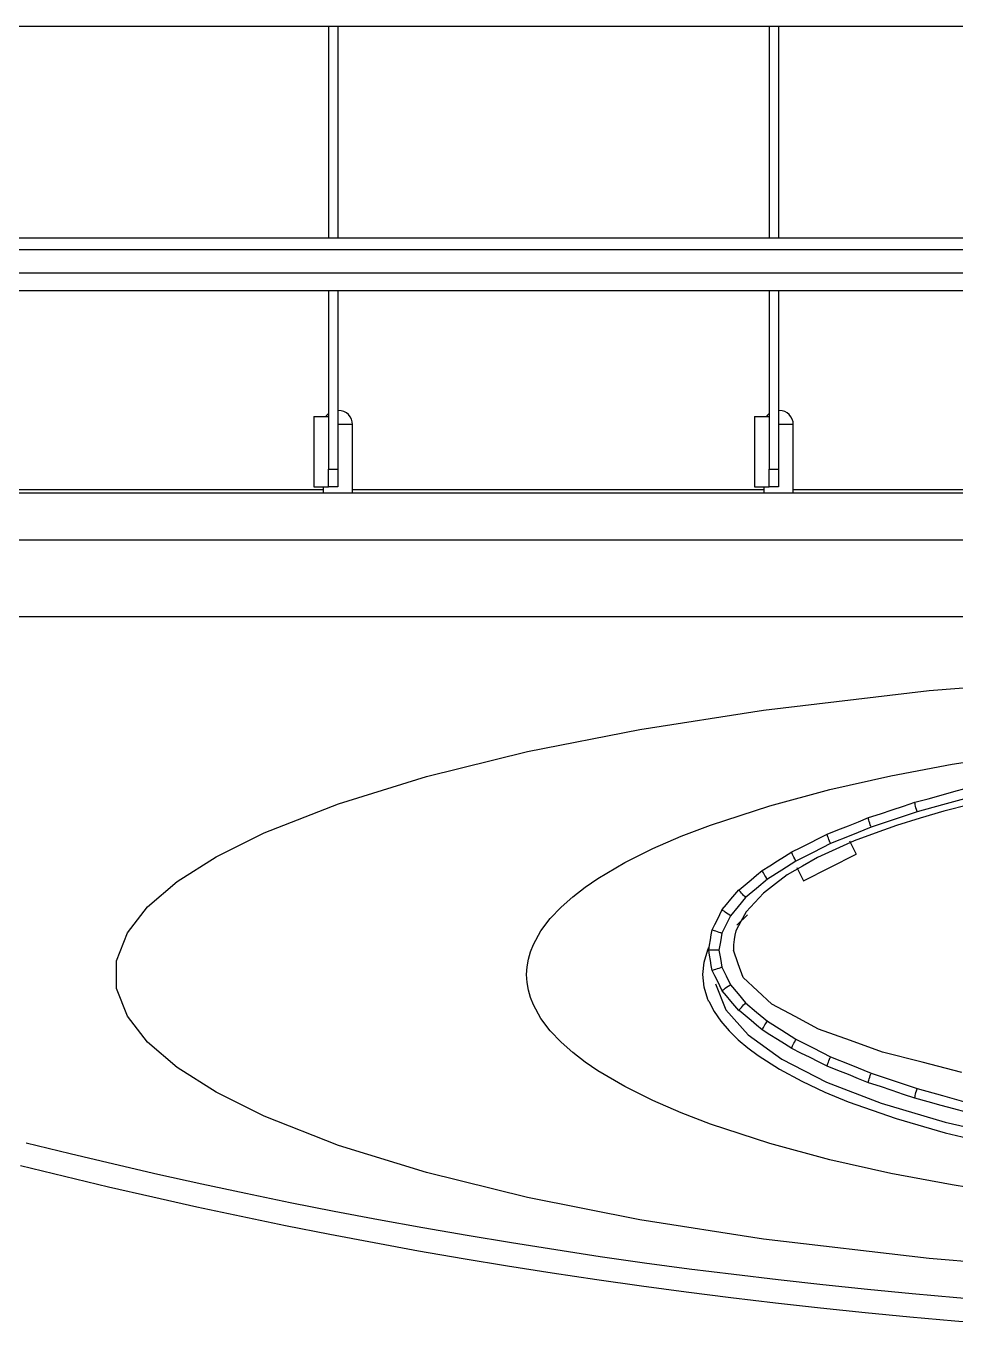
# Model space of a CAD drawing. Header units: millimetres. Extents: x 10547 to 11305, y 9897 to 10391.
# Drawn here: x 10584.783 to 10585.962, y 10069.683 to 10071.351 of the extents above; entities that cross this region are included whole.
import ezdxf

# ---------------------------------------------------------------- set-up
doc = ezdxf.new("R2010")
doc.units = ezdxf.units.MM
doc.layers.add('LG-AIRCON', color=240, linetype='Continuous')
doc.layers.add('LG-실내기', color=6, linetype='Continuous')

# ---------------------------------------------------------------- blocks, each defined once
blk = doc.blocks.new('15215')
at = {"layer": 'LG-실내기', "color": 0, "linetype": 'Continuous'}
for p, q in [((-7618.35, 12764.85), (-6686.35, 12764.85)), ((-7346.45, 12764.85), (-7346.45, 12728.85)), ((-7344.85, 12764.85), (-7344.85, 12728.85)), ((-7271.45, 12764.85), (-7271.45, 12728.85)), ((-7269.85, 12764.85), (-7269.85, 12728.85)), ((-7618.35, 12728.85), (-6686.35, 12728.85)), ((-7618.35, 12726.84), (-6686.35, 12726.84)), ((-7618.35, 12722.86), (-6686.35, 12722.86)), ((-7618.35, 12719.85), (-6686.35, 12719.85)), ((-7346.45, 12719.85), (-7346.45, 12689.45)), ((-7344.85, 12719.85), (-7344.85, 12689.45)), ((-7271.45, 12719.85), (-7271.45, 12689.45)), ((-7269.85, 12719.85), (-7269.85, 12689.45)), ((-7348.95, 12698.45), (-7348.95, 12686.45)), ((-7348.95, 12698.45), (-7348.28, 12698.45)), ((-7348.28, 12698.45), (-7346.45, 12698.45)), ((-7344.85, 12699.45), (-7344.78, 12699.45)), ((-7344.78, 12699.45), (-7344.75, 12699.45)), ((-7273.95, 12698.45), (-7273.95, 12686.45)), ((-7273.95, 12698.45), (-7273.28, 12698.45)), ((-7273.28, 12698.45), (-7271.45, 12698.45)), ((-7269.85, 12699.45), (-7269.78, 12699.45)), ((-7269.78, 12699.45), (-7269.75, 12699.45)), ((-7343.08, 12697.05), (-7344.85, 12697.05)), ((-7342.35, 12697.05), (-7343.08, 12697.05)), ((-7342.35, 12685.45), (-7342.35, 12697.05)), ((-7268.08, 12697.05), (-7269.85, 12697.05)), ((-7267.35, 12697.05), (-7268.08, 12697.05)), ((-7267.35, 12685.45), (-7267.35, 12697.05)), ((-7346.45, 12689.45), (-7344.85, 12689.45)), ((-7346.45, 12687.33), (-7346.45, 12689.45)), ((-7344.85, 12689.45), (-7344.85, 12687.33)), ((-7271.45, 12689.45), (-7269.85, 12689.45)), ((-7271.45, 12687.33), (-7271.45, 12689.45)), ((-7269.85, 12689.45), (-7269.85, 12687.33)), ((-7348.95, 12686.45), (-7348.28, 12686.45)), ((-7348.28, 12686.45), (-7346.45, 12686.45)), ((-7347.35, 12686.45), (-7347.35, 12685.45)), ((-7346.45, 12686.45), (-7346.45, 12687.33)), ((-7344.85, 12686.45), (-7346.45, 12686.45)), ((-7344.85, 12687.33), (-7344.85, 12686.45)), ((-7273.95, 12686.45), (-7273.28, 12686.45)), ((-7273.28, 12686.45), (-7271.45, 12686.45)), ((-7272.35, 12686.45), (-7272.35, 12685.45)), ((-7271.45, 12686.45), (-7271.45, 12687.33)), ((-7269.85, 12686.45), (-7271.45, 12686.45)), ((-7269.85, 12687.33), (-7269.85, 12686.45)), ((-7630.85, 12685.45), (-6683.85, 12685.45)), ((-7347.33, 12685.95), (-7417.34, 12685.95)), ((-7272.35, 12685.95), (-7342.34, 12685.95)), ((-7197.35, 12685.95), (-7267.33, 12685.95)), ((-7628.74, 12677.4), (-6681.74, 12677.4)), ((-7628.74, 12664.4), (-6681.74, 12664.4)), ((-7244.22, 12651.76), (-7214.21, 12654.14)), ((-7272.42, 12648.44), (-7244.22, 12651.76)), ((-7293.47, 12645.14), (-7272.42, 12648.44)), ((-7312.59, 12641.37), (-7293.47, 12645.14)), ((-7329.77, 12637.12), (-7312.59, 12641.37)), ((-7240.32, 12639.21), (-7229.83, 12640.88)), ((-7344.77, 12632.48), (-7329.77, 12637.12)), ((-7261.11, 12634.91), (-7250.75, 12637.24)), ((-7250.75, 12637.24), (-7240.32, 12639.21)), ((-7271.36, 12632.16), (-7261.11, 12634.91)), ((-7240.05, 12634.56), (-7237.91, 12635.15)), ((-7248.58, 12632.11), (-7246.65, 12632.75)), ((-7246.66, 12632.72), (-7246.65, 12632.75)), ((-7246.66, 12632.63), (-7246.66, 12632.72)), ((-7246.64, 12632.49), (-7246.66, 12632.63)), ((-7246.65, 12632.75), (-7244.42, 12633.36)), ((-7244.42, 12633.36), (-7242.19, 12633.98)), ((-7242.19, 12633.98), (-7240.05, 12634.56)), ((-7237.61, 12633.53), (-7241.95, 12632.33)), ((-7357.38, 12627.52), (-7344.77, 12632.48)), ((-7281.45, 12628.87), (-7271.36, 12632.16)), ((-7254.57, 12630.13), (-7252.54, 12630.8)), ((-7252.54, 12630.8), (-7250.52, 12631.47)), ((-7250.52, 12631.47), (-7248.58, 12632.11)), ((-7246.29, 12631.13), (-7250.2, 12629.82)), ((-7246.6, 12632.31), (-7246.64, 12632.49)), ((-7246.55, 12632.08), (-7246.6, 12632.31)), ((-7246.48, 12631.82), (-7246.55, 12632.08)), ((-7246.39, 12631.5), (-7246.48, 12631.82)), ((-7246.3, 12631.16), (-7246.39, 12631.5)), ((-7246.29, 12631.15), (-7246.3, 12631.16)), ((-7241.95, 12632.33), (-7246.29, 12631.13)), ((-7246.29, 12631.13), (-7246.29, 12631.15)), ((-7241.71, 12631.25), (-7245.77, 12630.04)), ((-7237.24, 12632.36), (-7241.71, 12631.25)), ((-7286.41, 12626.97), (-7281.45, 12628.87)), ((-7259.78, 12628.03), (-7257.97, 12628.75)), ((-7257.97, 12628.75), (-7256.27, 12629.44)), ((-7254.11, 12628.51), (-7257.56, 12627.1)), ((-7256.27, 12629.44), (-7254.57, 12630.13)), ((-7254.58, 12630.09), (-7254.57, 12630.13)), ((-7254.57, 12630.01), (-7254.58, 12630.09)), ((-7254.54, 12629.87), (-7254.57, 12630.01)), ((-7254.49, 12629.69), (-7254.54, 12629.87)), ((-7254.43, 12629.46), (-7254.49, 12629.69)), ((-7254.35, 12629.2), (-7254.43, 12629.46)), ((-7254.25, 12628.92), (-7254.35, 12629.2)), ((-7254.15, 12628.62), (-7254.25, 12628.92)), ((-7254.13, 12628.58), (-7254.15, 12628.62)), ((-7254.12, 12628.54), (-7254.13, 12628.58)), ((-7254.11, 12628.52), (-7254.12, 12628.54)), ((-7250.2, 12629.82), (-7254.11, 12628.51)), ((-7254.11, 12628.51), (-7254.11, 12628.52)), ((-7249.82, 12628.82), (-7253.42, 12627.5)), ((-7245.77, 12630.04), (-7249.82, 12628.82)), ((-7365.59, 12623.44), (-7357.38, 12627.52)), ((-7291.28, 12624.86), (-7286.41, 12626.97)), ((-7264.5, 12625.84), (-7263.04, 12626.57)), ((-7263.04, 12626.57), (-7261.58, 12627.3)), ((-7261.59, 12627.26), (-7261.58, 12627.3)), ((-7261.57, 12627.18), (-7261.59, 12627.26)), ((-7261.58, 12627.3), (-7259.78, 12628.03)), ((-7261.53, 12627.04), (-7261.57, 12627.18)), ((-7261.47, 12626.86), (-7261.53, 12627.04)), ((-7261.39, 12626.64), (-7261.47, 12626.86)), ((-7261.3, 12626.39), (-7261.39, 12626.64)), ((-7261.18, 12626.11), (-7261.3, 12626.39)), ((-7261.06, 12625.82), (-7261.18, 12626.11)), ((-7257.56, 12627.1), (-7261, 12625.7)), ((-7257.01, 12626.18), (-7260.11, 12624.77)), ((-7257.78, 12626.19), (-7257.21, 12625.07)), ((-7253.42, 12627.5), (-7257.01, 12626.18)), ((-7296.03, 12622.49), (-7291.28, 12624.86)), ((-7268.83, 12623.53), (-7267.62, 12624.29)), ((-7267.63, 12624.25), (-7267.62, 12624.29)), ((-7267.61, 12624.17), (-7267.63, 12624.25)), ((-7267.62, 12624.29), (-7266.06, 12625.07)), ((-7267.56, 12624.04), (-7267.61, 12624.17)), ((-7267.48, 12623.86), (-7267.56, 12624.04)), ((-7267.38, 12623.65), (-7267.48, 12623.86)), ((-7267.26, 12623.41), (-7267.38, 12623.65)), ((-7263.95, 12624.21), (-7266.9, 12622.73)), ((-7266.06, 12625.07), (-7264.5, 12625.84)), ((-7261, 12625.7), (-7263.95, 12624.21)), ((-7260.11, 12624.77), (-7263.22, 12623.36)), ((-7261.12, 12621.67), (-7256.63, 12623.94)), ((-7261.04, 12625.77), (-7261.06, 12625.82)), ((-7261.02, 12625.73), (-7261.04, 12625.77)), ((-7261.01, 12625.71), (-7261.02, 12625.73)), ((-7261, 12625.7), (-7261.01, 12625.71)), ((-7257.21, 12625.07), (-7256.63, 12623.94)), ((-7372.21, 12619.24), (-7365.59, 12623.44)), ((-7300.6, 12619.79), (-7296.03, 12622.49)), ((-7272.64, 12621.13), (-7271.34, 12621.95)), ((-7271.34, 12621.95), (-7270.04, 12622.77)), ((-7270.04, 12622.77), (-7268.83, 12623.53)), ((-7266.9, 12622.73), (-7269.32, 12621.19)), ((-7265.8, 12621.87), (-7268.38, 12620.39)), ((-7267.12, 12623.14), (-7267.26, 12623.41)), ((-7266.97, 12622.86), (-7267.12, 12623.14)), ((-7266.94, 12622.81), (-7266.97, 12622.86)), ((-7266.92, 12622.76), (-7266.94, 12622.81)), ((-7266.91, 12622.74), (-7266.92, 12622.76)), ((-7266.9, 12622.73), (-7266.91, 12622.74)), ((-7266.75, 12621.66), (-7266.18, 12620.53)), ((-7263.22, 12623.36), (-7265.8, 12621.87)), ((-7265.61, 12619.4), (-7261.12, 12621.67)), ((-7377.23, 12614.92), (-7372.21, 12619.24)), ((-7302.79, 12618.29), (-7300.6, 12619.79)), ((-7275.57, 12618.7), (-7274.54, 12619.56)), ((-7274.54, 12619.56), (-7273.59, 12620.34)), ((-7271.74, 12619.66), (-7273.6, 12618.09)), ((-7273.59, 12620.34), (-7272.64, 12621.13)), ((-7272.64, 12621.09), (-7272.64, 12621.13)), ((-7272.61, 12621.01), (-7272.64, 12621.09)), ((-7272.55, 12620.89), (-7272.61, 12621.01)), ((-7272.45, 12620.72), (-7272.55, 12620.89)), ((-7272.33, 12620.52), (-7272.45, 12620.72)), ((-7272.18, 12620.3), (-7272.33, 12620.52)), ((-7272.01, 12620.05), (-7272.18, 12620.3)), ((-7271.83, 12619.78), (-7272.01, 12620.05)), ((-7271.79, 12619.73), (-7271.83, 12619.78)), ((-7271.75, 12619.68), (-7271.79, 12619.73)), ((-7271.75, 12619.67), (-7271.75, 12619.68)), ((-7271.74, 12619.66), (-7271.75, 12619.67)), ((-7269.32, 12621.19), (-7271.74, 12619.66)), ((-7268.38, 12620.39), (-7270.41, 12618.84)), ((-7266.18, 12620.53), (-7265.61, 12619.4)), ((-7304.89, 12616.67), (-7302.79, 12618.29)), ((-7277.96, 12616.23), (-7277.28, 12617.04)), ((-7277.28, 12617.04), (-7276.6, 12617.85)), ((-7276.59, 12617.81), (-7276.6, 12617.85)), ((-7276.59, 12617.85), (-7275.57, 12618.7)), ((-7276.54, 12617.74), (-7276.59, 12617.81)), ((-7276.46, 12617.62), (-7276.54, 12617.74)), ((-7276.34, 12617.48), (-7276.46, 12617.62)), ((-7276.18, 12617.3), (-7276.34, 12617.48)), ((-7276, 12617.1), (-7276.18, 12617.3)), ((-7275.8, 12616.88), (-7276, 12617.1)), ((-7273.6, 12618.09), (-7275.46, 12616.53)), ((-7272.44, 12617.29), (-7273.91, 12615.7)), ((-7270.41, 12618.84), (-7272.44, 12617.29)), ((-7380.66, 12610.5), (-7377.23, 12614.92)), ((-7308.7, 12612.98), (-7306.88, 12614.91)), ((-7306.88, 12614.91), (-7304.89, 12616.67)), ((-7279.44, 12614.47), (-7278.7, 12615.35)), ((-7278.7, 12615.35), (-7277.96, 12616.23)), ((-7276.76, 12614.99), (-7278.05, 12613.44)), ((-7275.46, 12616.53), (-7276.76, 12614.99)), ((-7275.57, 12616.65), (-7275.8, 12616.88)), ((-7275.53, 12616.6), (-7275.57, 12616.65)), ((-7275.48, 12616.55), (-7275.53, 12616.6)), ((-7275.47, 12616.54), (-7275.48, 12616.55)), ((-7275.46, 12616.53), (-7275.47, 12616.54)), ((-7273.91, 12615.7), (-7275.38, 12614.1)), ((-7310.31, 12610.87), (-7308.7, 12612.98)), ((-7280.72, 12611.92), (-7280.27, 12612.81)), ((-7280.27, 12612.81), (-7279.86, 12613.64)), ((-7279.86, 12613.64), (-7279.44, 12614.47)), ((-7279.43, 12614.44), (-7279.44, 12614.47)), ((-7279.37, 12614.38), (-7279.43, 12614.44)), ((-7279.26, 12614.29), (-7279.37, 12614.38)), ((-7279.11, 12614.18), (-7279.26, 12614.29)), ((-7278.92, 12614.04), (-7279.11, 12614.18)), ((-7278.7, 12613.88), (-7278.92, 12614.04)), ((-7278.05, 12613.44), (-7278.79, 12611.94)), ((-7278.45, 12613.71), (-7278.7, 12613.88)), ((-7278.18, 12613.53), (-7278.45, 12613.71)), ((-7278.12, 12613.49), (-7278.18, 12613.53)), ((-7278.07, 12613.45), (-7278.12, 12613.49)), ((-7278.06, 12613.44), (-7278.07, 12613.45)), ((-7278.05, 12613.44), (-7278.06, 12613.44)), ((-7276.26, 12612.47), (-7277.15, 12610.85)), ((-7275.15, 12613.61), (-7276.97, 12611.82)), ((-7275.38, 12614.1), (-7276.26, 12612.47)), ((-7382.51, 12605.77), (-7380.66, 12610.5)), ((-7311.59, 12608.55), (-7310.31, 12610.87)), ((-7281.45, 12609.32), (-7281.31, 12610.18)), ((-7281.31, 12610.18), (-7281.16, 12611.03)), ((-7281.16, 12611.03), (-7280.72, 12611.92)), ((-7281.14, 12611.02), (-7281.16, 12611.03)), ((-7281.06, 12610.98), (-7281.14, 12611.02)), ((-7280.93, 12610.93), (-7281.06, 12610.98)), ((-7280.76, 12610.86), (-7280.93, 12610.93)), ((-7280.54, 12610.79), (-7280.76, 12610.86)), ((-7280.28, 12610.7), (-7280.54, 12610.79)), ((-7279.99, 12610.6), (-7280.28, 12610.7)), ((-7279.69, 12610.5), (-7279.99, 12610.6)), ((-7279.53, 12610.45), (-7279.77, 12609.01)), ((-7279.62, 12610.47), (-7279.69, 12610.5)), ((-7279.55, 12610.45), (-7279.62, 12610.47)), ((-7279.54, 12610.45), (-7279.55, 12610.45)), ((-7279.53, 12610.45), (-7279.54, 12610.45)), ((-7278.79, 12611.94), (-7279.53, 12610.45)), ((-7277.15, 12610.85), (-7277.28, 12610.12)), ((-7312.07, 12607.31), (-7311.59, 12608.55)), ((-7281.82, 12607.78), (-7281.75, 12607.94)), ((-7281.74, 12607.57), (-7281.59, 12608.44)), ((-7281.59, 12608.44), (-7281.45, 12609.32)), ((-7279.77, 12609.01), (-7280.01, 12607.57)), ((-7277.53, 12608.48), (-7277.55, 12608.02)), ((-7277.55, 12608.02), (-7277.55, 12607.57)), ((-7277.48, 12608.93), (-7277.53, 12608.48)), ((-7277.41, 12609.39), (-7277.48, 12608.93)), ((-7277.28, 12610.12), (-7277.41, 12609.39)), ((-7382.51, 12601.04), (-7382.51, 12605.77)), ((-7312.66, 12604.73), (-7312.43, 12606.03)), ((-7312.43, 12606.03), (-7312.07, 12607.31)), ((-7282.52, 12605.55), (-7281.89, 12607.62)), ((-7281.89, 12607.62), (-7281.82, 12607.78)), ((-7281.59, 12606.69), (-7281.74, 12607.57)), ((-7281.73, 12607.57), (-7281.74, 12607.57)), ((-7281.71, 12607.57), (-7281.73, 12607.57)), ((-7281.69, 12607.57), (-7281.71, 12607.57)), ((-7281.67, 12607.57), (-7281.69, 12607.57)), ((-7281.64, 12607.57), (-7281.67, 12607.57)), ((-7281.61, 12607.57), (-7281.64, 12607.57)), ((-7281.54, 12607.57), (-7281.61, 12607.57)), ((-7281.45, 12605.81), (-7281.59, 12606.69)), ((-7281.45, 12607.57), (-7281.54, 12607.57)), ((-7281.41, 12607.57), (-7281.45, 12607.57)), ((-7281.31, 12604.95), (-7281.45, 12605.81)), ((-7281.35, 12607.57), (-7281.41, 12607.57)), ((-7281.3, 12607.57), (-7281.35, 12607.57)), ((-7281.24, 12607.57), (-7281.3, 12607.57)), ((-7281.12, 12607.57), (-7281.24, 12607.57)), ((-7280.98, 12607.57), (-7281.12, 12607.57)), ((-7280.91, 12607.57), (-7280.98, 12607.57)), ((-7280.84, 12607.57), (-7280.91, 12607.57)), ((-7280.76, 12607.57), (-7280.84, 12607.57)), ((-7280.68, 12607.57), (-7280.76, 12607.57)), ((-7280.52, 12607.57), (-7280.68, 12607.57)), ((-7280.36, 12607.57), (-7280.52, 12607.57)), ((-7280.27, 12607.57), (-7280.36, 12607.57)), ((-7280.18, 12607.57), (-7280.27, 12607.57)), ((-7280.14, 12607.57), (-7280.18, 12607.57)), ((-7280.09, 12607.57), (-7280.14, 12607.57)), ((-7280.05, 12607.57), (-7280.09, 12607.57)), ((-7280.01, 12607.57), (-7280.05, 12607.57)), ((-7280.01, 12607.57), (-7279.77, 12606.13)), ((-7279.77, 12606.13), (-7279.53, 12604.69)), ((-7276.73, 12605.24), (-7277.55, 12607.57)), ((-7312.74, 12603.41), (-7312.66, 12604.73)), ((-7282.74, 12603.41), (-7282.52, 12605.55)), ((-7281.16, 12604.1), (-7281.31, 12604.95)), ((-7281.16, 12604.1), (-7281.14, 12604.11)), ((-7280.72, 12603.21), (-7281.16, 12604.1)), ((-7281.14, 12604.11), (-7281.06, 12604.15)), ((-7281.06, 12604.15), (-7280.93, 12604.2)), ((-7280.93, 12604.2), (-7280.76, 12604.27)), ((-7280.76, 12604.27), (-7280.54, 12604.34)), ((-7280.54, 12604.34), (-7280.28, 12604.43)), ((-7280.28, 12604.43), (-7279.99, 12604.53)), ((-7279.99, 12604.53), (-7279.69, 12604.63)), ((-7279.69, 12604.63), (-7279.62, 12604.66)), ((-7279.62, 12604.66), (-7279.55, 12604.68)), ((-7279.55, 12604.68), (-7279.54, 12604.68)), ((-7279.54, 12604.68), (-7279.53, 12604.69)), ((-7279.53, 12604.69), (-7278.79, 12603.19)), ((-7275.9, 12602.92), (-7276.73, 12605.24)), ((-7312.66, 12602.09), (-7312.74, 12603.41)), ((-7312.43, 12600.78), (-7312.66, 12602.09)), ((-7282.52, 12601.26), (-7282.74, 12603.41)), ((-7281.89, 12599.19), (-7282.52, 12601.26)), ((-7280.27, 12602.32), (-7280.72, 12603.21)), ((-7280.6, 12601.81), (-7278.84, 12597.42)), ((-7279.86, 12601.49), (-7280.27, 12602.32)), ((-7279.44, 12600.66), (-7279.86, 12601.49)), ((-7278.92, 12601.09), (-7278.7, 12601.25)), ((-7278.79, 12603.19), (-7278.05, 12601.69)), ((-7278.7, 12601.25), (-7278.45, 12601.42)), ((-7278.45, 12601.42), (-7278.18, 12601.61)), ((-7278.18, 12601.61), (-7278.12, 12601.64)), ((-7278.12, 12601.64), (-7278.07, 12601.68)), ((-7278.07, 12601.68), (-7278.06, 12601.69)), ((-7278.06, 12601.69), (-7278.05, 12601.69)), ((-7278.05, 12601.69), (-7276.76, 12600.15)), ((-7273.47, 12600.66), (-7275.9, 12602.92)), ((-7380.66, 12596.32), (-7382.51, 12601.04)), ((-7312.07, 12599.51), (-7312.43, 12600.78)), ((-7311.59, 12598.27), (-7312.07, 12599.51)), ((-7281.82, 12599.03), (-7281.89, 12599.19)), ((-7281.75, 12598.87), (-7281.82, 12599.03)), ((-7279.44, 12600.66), (-7279.43, 12600.69)), ((-7278.7, 12599.78), (-7279.44, 12600.66)), ((-7279.43, 12600.69), (-7279.37, 12600.75)), ((-7279.37, 12600.75), (-7279.26, 12600.84)), ((-7279.26, 12600.84), (-7279.11, 12600.95)), ((-7279.11, 12600.95), (-7278.92, 12601.09)), ((-7277.96, 12598.9), (-7278.7, 12599.78)), ((-7276.76, 12600.15), (-7275.46, 12598.6)), ((-7271.02, 12598.4), (-7273.47, 12600.66)), ((-7310.31, 12595.95), (-7311.59, 12598.27)), ((-7281.75, 12598.87), (-7280.84, 12597.11)), ((-7280.84, 12597.11), (-7279.7, 12595.47)), ((-7278.84, 12597.42), (-7275.06, 12593.13)), ((-7277.28, 12598.09), (-7277.96, 12598.9)), ((-7276.6, 12597.28), (-7277.28, 12598.09)), ((-7276.6, 12597.28), (-7276.59, 12597.32)), ((-7276.59, 12597.32), (-7276.54, 12597.39)), ((-7275.57, 12596.43), (-7276.59, 12597.28)), ((-7276.54, 12597.39), (-7276.46, 12597.51)), ((-7276.46, 12597.51), (-7276.34, 12597.65)), ((-7276.34, 12597.65), (-7276.18, 12597.83)), ((-7276.18, 12597.83), (-7276, 12598.03)), ((-7276, 12598.03), (-7275.8, 12598.25)), ((-7275.8, 12598.25), (-7275.57, 12598.48)), ((-7275.57, 12598.48), (-7275.53, 12598.53)), ((-7275.53, 12598.53), (-7275.48, 12598.58)), ((-7275.48, 12598.58), (-7275.47, 12598.59)), ((-7275.47, 12598.59), (-7275.46, 12598.6)), ((-7275.46, 12598.6), (-7273.6, 12597.04)), ((-7273.6, 12597.04), (-7271.74, 12595.47)), ((-7267.03, 12596.27), (-7271.02, 12598.4)), ((-7377.23, 12591.89), (-7380.66, 12596.32)), ((-7308.7, 12593.83), (-7310.31, 12595.95)), ((-7279.7, 12595.47), (-7278.29, 12593.83)), ((-7274.54, 12595.57), (-7275.57, 12596.43)), ((-7273.59, 12594.79), (-7274.54, 12595.57)), ((-7272.64, 12594), (-7273.59, 12594.79)), ((-7272.45, 12594.41), (-7272.33, 12594.61)), ((-7272.33, 12594.61), (-7272.18, 12594.83)), ((-7272.18, 12594.83), (-7272.01, 12595.08)), ((-7272.01, 12595.08), (-7271.83, 12595.35)), ((-7271.83, 12595.35), (-7271.79, 12595.4)), ((-7271.79, 12595.4), (-7271.75, 12595.45)), ((-7271.75, 12595.46), (-7271.74, 12595.47)), ((-7271.75, 12595.45), (-7271.75, 12595.46)), ((-7271.74, 12595.47), (-7269.32, 12593.94)), ((-7263.04, 12594.13), (-7267.03, 12596.27)), ((-7306.88, 12591.9), (-7308.7, 12593.83)), ((-7278.29, 12593.83), (-7276.74, 12592.32)), ((-7276.74, 12592.32), (-7275.09, 12590.93)), ((-7275.06, 12593.13), (-7269.33, 12589)), ((-7272.64, 12594.04), (-7272.61, 12594.12)), ((-7272.64, 12594), (-7272.64, 12594.04)), ((-7271.34, 12593.18), (-7272.64, 12594)), ((-7272.61, 12594.12), (-7272.55, 12594.25)), ((-7272.55, 12594.25), (-7272.45, 12594.41)), ((-7270.04, 12592.36), (-7271.34, 12593.18)), ((-7268.83, 12591.6), (-7270.04, 12592.36)), ((-7269.32, 12593.94), (-7266.9, 12592.4)), ((-7267.12, 12591.99), (-7266.97, 12592.27)), ((-7266.97, 12592.27), (-7266.94, 12592.32)), ((-7266.94, 12592.32), (-7266.92, 12592.38)), ((-7266.92, 12592.38), (-7266.91, 12592.39)), ((-7266.91, 12592.39), (-7266.9, 12592.4)), ((-7266.9, 12592.4), (-7263.95, 12590.92)), ((-7257.6, 12592.17), (-7263.04, 12594.13)), ((-7372.21, 12587.58), (-7377.23, 12591.89)), ((-7304.89, 12590.14), (-7306.88, 12591.9)), ((-7302.79, 12588.52), (-7304.89, 12590.14)), ((-7275.09, 12590.93), (-7273.36, 12589.64)), ((-7267.62, 12590.84), (-7268.83, 12591.6)), ((-7267.63, 12590.88), (-7267.61, 12590.96)), ((-7267.62, 12590.84), (-7267.63, 12590.88)), ((-7266.06, 12590.06), (-7267.62, 12590.84)), ((-7267.61, 12590.96), (-7267.56, 12591.09)), ((-7267.56, 12591.09), (-7267.48, 12591.27)), ((-7267.48, 12591.27), (-7267.38, 12591.48)), ((-7267.38, 12591.48), (-7267.26, 12591.72)), ((-7267.26, 12591.72), (-7267.12, 12591.99)), ((-7264.5, 12589.29), (-7266.06, 12590.06)), ((-7263.95, 12590.92), (-7261, 12589.43)), ((-7252.15, 12590.21), (-7257.6, 12592.17)), ((-7245.41, 12588.49), (-7252.15, 12590.21)), ((-7300.6, 12587.02), (-7302.79, 12588.52)), ((-7273.36, 12589.64), (-7269.72, 12587.3)), ((-7269.33, 12589), (-7261.73, 12585.12)), ((-7263.04, 12588.56), (-7264.5, 12589.29)), ((-7261.58, 12587.83), (-7263.04, 12588.56)), ((-7261.59, 12587.87), (-7261.57, 12587.95)), ((-7261.58, 12587.83), (-7261.59, 12587.87)), ((-7259.78, 12587.1), (-7261.58, 12587.83)), ((-7261.57, 12587.95), (-7261.53, 12588.09)), ((-7261.53, 12588.09), (-7261.47, 12588.27)), ((-7261.47, 12588.27), (-7261.39, 12588.49)), ((-7261.39, 12588.49), (-7261.3, 12588.74)), ((-7261.3, 12588.74), (-7261.18, 12589.02)), ((-7261.18, 12589.02), (-7261.06, 12589.31)), ((-7261.06, 12589.31), (-7261.04, 12589.36)), ((-7261.04, 12589.36), (-7261.02, 12589.41)), ((-7261.02, 12589.41), (-7261.01, 12589.42)), ((-7261.01, 12589.42), (-7261, 12589.43)), ((-7261, 12589.43), (-7257.56, 12588.03)), ((-7257.56, 12588.03), (-7254.11, 12586.62)), ((-7238.67, 12586.76), (-7245.41, 12588.49)), ((-7365.59, 12583.38), (-7372.21, 12587.58)), ((-7296.03, 12584.33), (-7300.6, 12587.02)), ((-7269.72, 12587.3), (-7265.91, 12585.25)), ((-7257.97, 12586.38), (-7259.78, 12587.1)), ((-7256.27, 12585.69), (-7257.97, 12586.38)), ((-7254.57, 12585), (-7256.27, 12585.69)), ((-7254.49, 12585.44), (-7254.43, 12585.67)), ((-7254.43, 12585.67), (-7254.35, 12585.93)), ((-7254.35, 12585.93), (-7254.25, 12586.21)), ((-7254.25, 12586.21), (-7254.15, 12586.52)), ((-7254.15, 12586.52), (-7254.13, 12586.55)), ((-7254.13, 12586.55), (-7254.12, 12586.59)), ((-7254.12, 12586.59), (-7254.11, 12586.61)), ((-7254.11, 12586.62), (-7250.2, 12585.31)), ((-7254.11, 12586.61), (-7254.11, 12586.62)), ((-7357.38, 12579.29), (-7365.59, 12583.38)), ((-7291.28, 12581.96), (-7296.03, 12584.33)), ((-7265.91, 12585.25), (-7261.99, 12583.41)), ((-7261.99, 12583.41), (-7257.99, 12581.76)), ((-7261.73, 12585.12), (-7252.4, 12581.53)), ((-7254.58, 12585.04), (-7254.57, 12585.12)), ((-7254.57, 12585), (-7254.58, 12585.04)), ((-7254.57, 12585.12), (-7254.54, 12585.26)), ((-7252.54, 12584.33), (-7254.57, 12585)), ((-7254.54, 12585.26), (-7254.49, 12585.44)), ((-7250.52, 12583.66), (-7252.54, 12584.33)), ((-7248.58, 12583.02), (-7250.52, 12583.66)), ((-7250.2, 12585.31), (-7246.29, 12584)), ((-7246.55, 12583.05), (-7246.48, 12583.31)), ((-7246.48, 12583.31), (-7246.39, 12583.63)), ((-7246.39, 12583.63), (-7246.3, 12583.97)), ((-7246.3, 12583.97), (-7246.29, 12583.98)), ((-7246.29, 12584), (-7241.95, 12582.8)), ((-7246.29, 12583.98), (-7246.29, 12584)), ((-7286.41, 12579.85), (-7291.28, 12581.96)), ((-7257.99, 12581.76), (-7249.83, 12578.89)), ((-7252.4, 12581.53), (-7241.49, 12578.3)), ((-7246.65, 12582.38), (-7248.58, 12583.02)), ((-7246.66, 12582.5), (-7246.64, 12582.64)), ((-7246.66, 12582.41), (-7246.66, 12582.5)), ((-7246.65, 12582.38), (-7246.66, 12582.41)), ((-7244.42, 12581.77), (-7246.65, 12582.38)), ((-7246.64, 12582.64), (-7246.6, 12582.82)), ((-7246.6, 12582.82), (-7246.55, 12583.05)), ((-7242.19, 12581.15), (-7244.42, 12581.77)), ((-7240.05, 12580.57), (-7242.19, 12581.15)), ((-7241.95, 12582.8), (-7237.61, 12581.6)), ((-7344.77, 12574.34), (-7357.38, 12579.29)), ((-7281.45, 12577.95), (-7286.41, 12579.85)), ((-7249.83, 12578.89), (-7241.52, 12576.49)), ((-7237.91, 12579.98), (-7240.05, 12580.57)), ((-7271.36, 12574.65), (-7281.45, 12577.95)), ((-7241.49, 12578.3), (-7229.17, 12575.49)), ((-7261.11, 12571.9), (-7271.36, 12574.65)), ((-7241.52, 12576.49), (-7233.11, 12574.46)), ((-7329.77, 12569.7), (-7344.77, 12574.34)), ((-7250.75, 12569.57), (-7261.11, 12571.9)), ((-7312.59, 12565.44), (-7329.77, 12569.7)), ((-7240.32, 12567.6), (-7250.75, 12569.57)), ((-7293.47, 12561.67), (-7312.59, 12565.44)), ((-7229.83, 12565.93), (-7240.32, 12567.6)), ((-7272.42, 12558.37), (-7293.47, 12561.67)), ((-7244.22, 12555.05), (-7272.42, 12558.37)), ((-7214.21, 12552.68), (-7244.22, 12555.05))]:
    blk.add_line(p, q, dxfattribs=at)
for centre, radius, start, end in [((-7344.95, 12697.05), 2.4, 128.72, 144.3147), ((-7344.75, 12697.05), 2.4, 0, 90), ((-7269.95, 12697.05), 2.4, 128.72, 144.3147), ((-7269.75, 12697.05), 2.4, 0, 90), ((-7155.74, 13540.91), 996, 255.93013, 284.06987), ((-7155.74, 13540.91), 1000, 255.93013, 284.06987)]:
    blk.add_arc(centre, radius, start, end, dxfattribs=at)

msp = doc.modelspace()

# ---------------------------------------------------------------- block references
at = {"layer": 'LG-AIRCON', "xscale": 0.007449840356167105, "yscale": 0.007449840356167105, "zscale": 0.007449840356167105}
msp.add_blockref('15215', (10639.8964, 9976.2551), dxfattribs=at)

doc.saveas('drawing.dxf')
